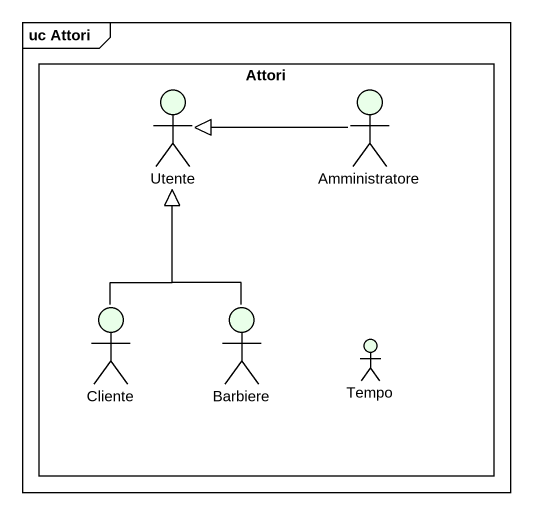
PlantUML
@startuml
mainframe uc Attori
rectangle Attori {
  actor Utente #E9FFE9
  actor Amministratore #E9FFE9
  actor Cliente #E9FFE9
  actor Barbiere #E9FFE9
  actor Tempo #E9FFE9
}
Amministratore -left-|> Utente
Cliente -up-|> Utente
Barbiere -up-|> Utente
@enduml
